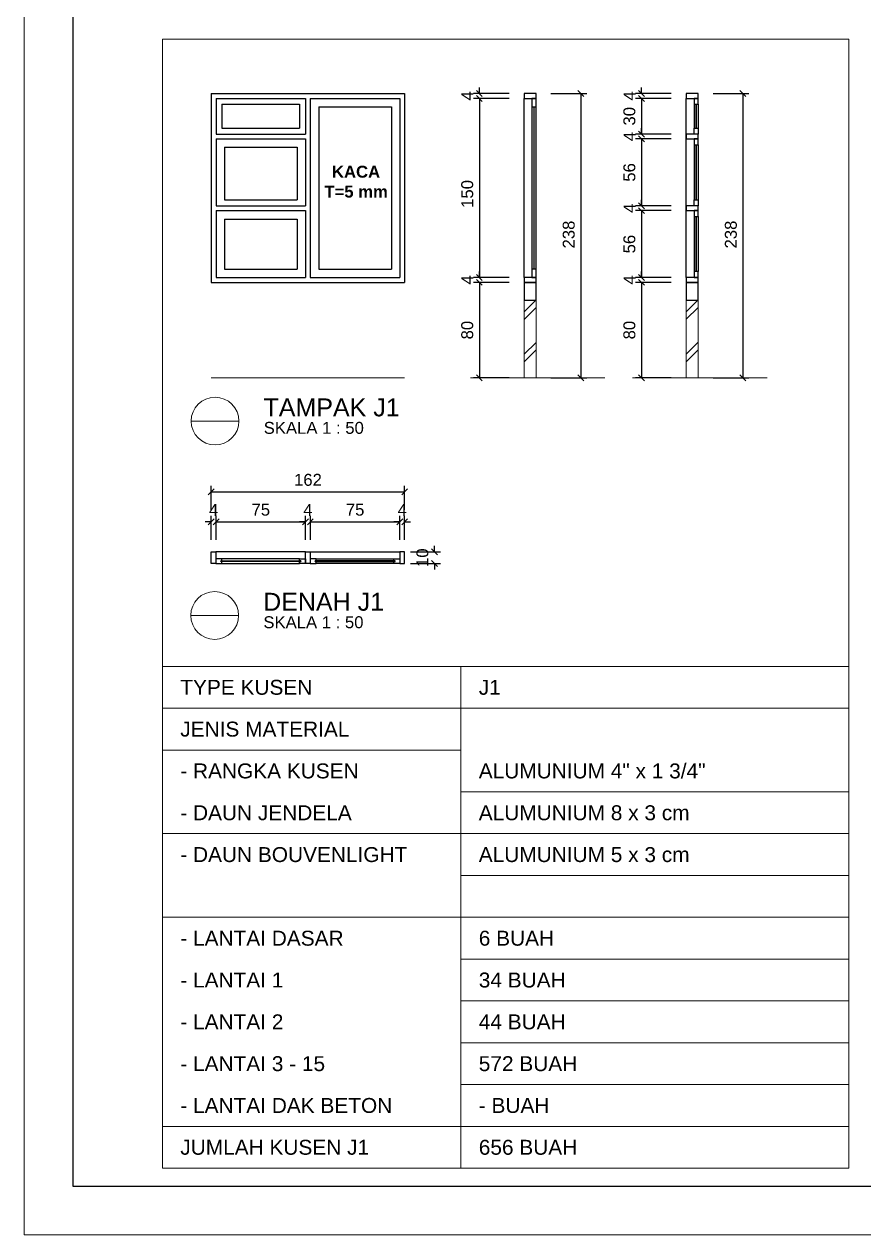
# Model space of a CAD drawing. Header units: millimetres. Extents: x -108 to 351, y -17 to 192.
# Drawn here: x 230.64 to 244.7, y -16.96 to 3.3 of the extents above; entities that cross this region are included whole.
import ezdxf
from ezdxf.enums import TextEntityAlignment as Align

# ---------------------------------------------------------------- set-up
doc = ezdxf.new("R2010")
doc.units = ezdxf.units.MM
doc.layers.get('defpoints').update_dxf_attribs({"color": 1})
for name, color, linetype, lineweight in [('ars', 11, 'Continuous', 0), ('BLK', 1, 'Continuous', 30), ('KOP', 7, 'Continuous', 20), ('KOP GARIS', 1, 'Continuous', 30), ('lan', 7, 'Continuous', 15), ('NOT', 7, 'Continuous', 20), ('tem', 5, 'Continuous', 20), ('u', 6, 'Continuous', 20), ('u @ 1', 6, 'Continuous', 20)]:
    doc.layers.add(name, color=color, linetype=linetype, lineweight=lineweight)
doc.layers.add('Kusen', color=30, linetype='Continuous')
doc.styles.get("Standard").update_dxf_attribs({"font": 'arial.ttf'})
doc.dimstyles.new('SK-50', dxfattribs={"dimscale": 0, "dimtxt": 0.2, "dimasz": 0.1, "dimexe": 0.1, "dimexo": 0, "dimgap": 0.1, "dimtad": 1, "dimdec": 0, "dimlfac": 50, "dimzin": 0, "dimdsep": 46, "dimtxsty": 'Standard', "dimblk": 'OBLIQUE', "dimcen": 0.09, "dimclrd": 256, "dimclre": 256, "dimclrt": 256, "dimadec": 0, "dimazin": 0, "dimtfac": 1, "dimtdec": 0, "dimtofl": 0, "dimtmove": 0, "dimatfit": 3, "dimldrblk": 'OBLIQUE', "dimfxl": 0, "dimtolj": 1, "dimtzin": 0, "dimarcsym": 0})

# ---------------------------------------------------------------- blocks, each defined once
blk = doc.blocks.new('KOPA2-TPAK r')
at = {"layer": 'KOP'}
blk.add_lwpolyline([(0, 0), (59.4, 0), (59.4, 42.135), (0, 42.135)], close=True, dxfattribs=at)
at = {"layer": 'KOP GARIS'}
blk.add_lwpolyline([(0.815, 0.815), (58.585, 0.815), (58.585, 41.32), (0.815, 41.32)], close=True, dxfattribs=at)
at = {"layer": 'KOP'}
for p in [(51.864, 6.612), (51.864, 6.212), (51.864, 5.812)]:
    blk.add_attdef('JUDUL', p, '', height=0.25, dxfattribs=at)
for tag, p in [('SKALA', (51.816, 4.913)), ('SKALA', (51.816, 4.602)), ('SKALA', (51.816, 4.312)), ('AR-00', (57.749, 3.195))]:
    blk.add_attdef(tag, text='', height=0.172, dxfattribs=at).set_placement(p, align=Align.MIDDLE_CENTER)
blk = doc.blocks.new('T. J1')
at = {"layer": 'Kusen'}
for p, q in [((-0.019, 0), (-0.769, 0)), ((-0.719, 0.1), (-0.069, 0.1)), ((-0.069, 0.06), (-0.719, 0.06)), ((0.021, 0), (0.771, 0)), ((0.721, 0.1), (0.071, 0.1)), ((0.071, 0.06), (0.721, 0.06))]:
    blk.add_line(p, q, dxfattribs=at)
for points in [[(-0.809, 0), (-0.769, 0), (-0.769, 0.1), (-0.809, 0.1)], [(-0.019, 0), (0.021, 0), (0.021, 0.1), (-0.019, 0.1)], [(0.811, 0), (0.771, 0), (0.771, 0.1), (0.811, 0.1)]]:
    blk.add_lwpolyline(points, close=True, dxfattribs=at)
for points in [[(-0.719, 0.077), (-0.719, 0.06), (-0.769, 0.06), (-0.769, 0.1), (-0.719, 0.1), (-0.719, 0.082), (-0.729, 0.082), (-0.729, 0.077), (-0.719, 0.077)], [(-0.069, 0.077), (-0.069, 0.06), (-0.019, 0.06), (-0.019, 0.1), (-0.069, 0.1), (-0.069, 0.082), (-0.059, 0.082), (-0.059, 0.077), (-0.069, 0.077)], [(0.071, 0.077), (0.071, 0.06), (0.021, 0.06), (0.021, 0.1), (0.071, 0.1), (0.071, 0.082), (0.061, 0.082), (0.061, 0.077), (0.071, 0.077)], [(0.721, 0.077), (0.721, 0.06), (0.771, 0.06), (0.771, 0.1), (0.721, 0.1), (0.721, 0.082), (0.731, 0.082), (0.731, 0.077), (0.721, 0.077)]]:
    blk.add_lwpolyline(points, dxfattribs=at)
at = {"layer": 'Kusen', "color": 141}
for points in [[(-0.729, 0.077), (-0.059, 0.077), (-0.059, 0.082), (-0.729, 0.082)], [(0.731, 0.077), (0.061, 0.077), (0.061, 0.082), (0.731, 0.082)]]:
    blk.add_lwpolyline(points, close=True, dxfattribs=at)
blk = doc.blocks.new('_Oblique')
at = {"color": 0, "linetype": 'ByBlock', "lineweight": -2}
blk.add_line((-0.5, -0.5), (0.5, 0.5), dxfattribs=at)
blk = doc.blocks.new('*D122')
at = {"layer": 'defpoints', "color": 0, "transparency": 16777216}
for p in [(233.853, -5.03), (233.773, -5.33), (233.853, -5.33)]:
    blk.add_point(p, dxfattribs=at)
at = {"layer": 'u', "lineweight": -2, "transparency": 16777216}
for p, q in [((233.773, -5.03), (233.673, -5.03)), ((233.773, -5.33), (233.773, -4.93)), ((233.853, -5.33), (233.853, -4.93)), ((233.853, -5.03), (233.953, -5.03))]:
    blk.add_line(p, q, dxfattribs=at)
at = {"layer": 'u', "lineweight": -2, "transparency": 16777216, "xscale": 0.1, "yscale": 0.1, "zscale": 0.1}
blk.add_blockref('_Oblique', (233.773, -5.03), dxfattribs=at)
at = {"layer": 'u', "lineweight": -2, "transparency": 16777216, "xscale": 0.1, "yscale": 0.1, "zscale": 0.1, "rotation": 180}
blk.add_blockref('_Oblique', (233.853, -5.03), dxfattribs=at)
at = {"layer": 'u', "transparency": 16777216, "insert": (233.813, -4.83), "char_height": 0.2, "attachment_point": 5}
blk.add_mtext('\\A1;4', dxfattribs=at)
blk = doc.blocks.new('*D33')
at = {"layer": 'defpoints', "color": 0, "transparency": 16777216}
for p in [(235.353, -5.03), (233.853, -5.33), (235.353, -5.33)]:
    blk.add_point(p, dxfattribs=at)
at = {"layer": 'u', "lineweight": -2, "transparency": 16777216}
for p, q in [((233.853, -5.33), (233.853, -4.93)), ((233.853, -5.03), (235.353, -5.03)), ((235.353, -5.33), (235.353, -4.93))]:
    blk.add_line(p, q, dxfattribs=at)
at = {"layer": 'u', "lineweight": -2, "transparency": 16777216, "xscale": 0.1, "yscale": 0.1, "zscale": 0.1, "rotation": 180}
blk.add_blockref('_Oblique', (233.853, -5.03), dxfattribs=at)
at = {"layer": 'u', "lineweight": -2, "transparency": 16777216, "xscale": 0.1, "yscale": 0.1, "zscale": 0.1}
blk.add_blockref('_Oblique', (235.353, -5.03), dxfattribs=at)
at = {"layer": 'u', "transparency": 16777216, "insert": (234.603, -4.828), "char_height": 0.2, "attachment_point": 5}
blk.add_mtext('\\A1;75', dxfattribs=at)
blk = doc.blocks.new('*D123')
at = {"layer": 'defpoints', "color": 0, "transparency": 16777216}
for p in [(235.433, -5.03), (235.353, -5.33), (235.433, -5.33)]:
    blk.add_point(p, dxfattribs=at)
at = {"layer": 'u', "lineweight": -2, "transparency": 16777216}
for p, q in [((235.353, -5.03), (235.253, -5.03)), ((235.353, -5.33), (235.353, -4.93)), ((235.433, -5.33), (235.433, -4.93)), ((235.433, -5.03), (235.533, -5.03))]:
    blk.add_line(p, q, dxfattribs=at)
at = {"layer": 'u', "lineweight": -2, "transparency": 16777216, "xscale": 0.1, "yscale": 0.1, "zscale": 0.1}
blk.add_blockref('_Oblique', (235.353, -5.03), dxfattribs=at)
at = {"layer": 'u', "lineweight": -2, "transparency": 16777216, "xscale": 0.1, "yscale": 0.1, "zscale": 0.1, "rotation": 180}
blk.add_blockref('_Oblique', (235.433, -5.03), dxfattribs=at)
at = {"layer": 'u', "transparency": 16777216, "insert": (235.393, -4.83), "char_height": 0.2, "attachment_point": 5}
blk.add_mtext('\\A1;4', dxfattribs=at)
blk = doc.blocks.new('*D124')
at = {"layer": 'defpoints', "color": 0, "transparency": 16777216}
for p in [(238.764, 2.059), (238.264, -0.941), (238.764, -0.941)]:
    blk.add_point(p, dxfattribs=at)
at = {"layer": 'u', "lineweight": -2, "transparency": 16777216}
for p, q in [((238.764, 2.059), (238.164, 2.059)), ((238.264, 2.059), (238.264, -0.941)), ((238.764, -0.941), (238.164, -0.941))]:
    blk.add_line(p, q, dxfattribs=at)
at = {"layer": 'u', "lineweight": -2, "transparency": 16777216, "xscale": 0.1, "yscale": 0.1, "zscale": 0.1}
for p, rotation in [((238.264, 2.059), 90), ((238.264, -0.941), 270)]:
    blk.add_blockref('_Oblique', p, dxfattribs=dict(at, rotation=rotation))
at = {"layer": 'u', "transparency": 16777216, "insert": (238.062, 0.459), "char_height": 0.2, "attachment_point": 5, "rotation": 90}
blk.add_mtext('\\A1;150', dxfattribs=at)
blk = doc.blocks.new('*D125')
at = {"layer": 'defpoints', "color": 0, "transparency": 16777216}
for p in [(238.264, 2.059), (238.764, 2.139), (238.764, 2.059)]:
    blk.add_point(p, dxfattribs=at)
at = {"layer": 'u', "lineweight": -2, "transparency": 16777216}
for p, q in [((238.264, 2.139), (238.264, 2.239)), ((238.764, 2.139), (238.164, 2.139)), ((238.764, 2.059), (238.164, 2.059)), ((238.264, 2.059), (238.264, 1.959))]:
    blk.add_line(p, q, dxfattribs=at)
at = {"layer": 'u', "lineweight": -2, "transparency": 16777216, "xscale": 0.1, "yscale": 0.1, "zscale": 0.1}
for p, rotation in [((238.264, 2.139), 270), ((238.264, 2.059), 90)]:
    blk.add_blockref('_Oblique', p, dxfattribs=dict(at, rotation=rotation))
at = {"layer": 'u', "transparency": 16777216, "insert": (238.064, 2.099), "char_height": 0.2, "attachment_point": 5, "rotation": 90}
blk.add_mtext('\\A1;4', dxfattribs=at)
blk = doc.blocks.new('*D126')
at = {"layer": 'defpoints', "color": 0, "transparency": 16777216}
for p in [(238.764, -0.941), (238.264, -1.021), (238.764, -1.021)]:
    blk.add_point(p, dxfattribs=at)
at = {"layer": 'u', "lineweight": -2, "transparency": 16777216}
for p, q in [((238.764, -0.941), (238.164, -0.941)), ((238.264, -0.941), (238.264, -0.841)), ((238.764, -1.021), (238.164, -1.021)), ((238.264, -1.021), (238.264, -1.121))]:
    blk.add_line(p, q, dxfattribs=at)
at = {"layer": 'u', "lineweight": -2, "transparency": 16777216, "xscale": 0.1, "yscale": 0.1, "zscale": 0.1}
for p, rotation in [((238.264, -0.941), 270), ((238.264, -1.021), 90)]:
    blk.add_blockref('_Oblique', p, dxfattribs=dict(at, rotation=rotation))
at = {"layer": 'u', "transparency": 16777216, "insert": (238.064, -0.981), "char_height": 0.2, "attachment_point": 5, "rotation": 90}
blk.add_mtext('\\A1;4', dxfattribs=at)
blk = doc.blocks.new('*D34')
at = {"layer": 'defpoints', "color": 0, "transparency": 16777216}
for p in [(238.764, -1.021), (238.264, -2.621), (238.764, -2.621)]:
    blk.add_point(p, dxfattribs=at)
at = {"layer": 'u', "lineweight": -2, "transparency": 16777216}
for p, q in [((238.764, -1.021), (238.164, -1.021)), ((238.264, -1.021), (238.264, -2.621)), ((238.764, -2.621), (238.164, -2.621))]:
    blk.add_line(p, q, dxfattribs=at)
at = {"layer": 'u', "lineweight": -2, "transparency": 16777216, "xscale": 0.1, "yscale": 0.1, "zscale": 0.1}
for p, rotation in [((238.264, -1.021), 90), ((238.264, -2.621), 270)]:
    blk.add_blockref('_Oblique', p, dxfattribs=dict(at, rotation=rotation))
at = {"layer": 'u', "transparency": 16777216, "insert": (238.062, -1.821), "char_height": 0.2, "attachment_point": 5, "rotation": 90}
blk.add_mtext('\\A1;80', dxfattribs=at)
blk = doc.blocks.new('*D127')
at = {"layer": 'defpoints', "color": 0, "transparency": 16777216}
for p in [(239.464, 2.139), (239.464, -2.621), (239.964, -2.621)]:
    blk.add_point(p, dxfattribs=at)
at = {"layer": 'u', "lineweight": -2, "transparency": 16777216}
for p, q in [((239.464, 2.139), (240.064, 2.139)), ((239.964, 2.139), (239.964, -2.621)), ((239.464, -2.621), (240.064, -2.621))]:
    blk.add_line(p, q, dxfattribs=at)
at = {"layer": 'u', "lineweight": -2, "transparency": 16777216, "xscale": 0.1, "yscale": 0.1, "zscale": 0.1}
for p, rotation in [((239.964, 2.139), 90), ((239.964, -2.621), 270)]:
    blk.add_blockref('_Oblique', p, dxfattribs=dict(at, rotation=rotation))
at = {"layer": 'u', "transparency": 16777216, "insert": (239.762, -0.221), "char_height": 0.2, "attachment_point": 5, "rotation": 90}
blk.add_mtext('\\A1;238', dxfattribs=at)
blk = doc.blocks.new('*D35')
at = {"layer": 'defpoints', "color": 0, "transparency": 16777216}
for p in [(237.113, -5.53), (237.113, -5.73), (237.513, -5.73)]:
    blk.add_point(p, dxfattribs=at)
at = {"layer": 'u', "lineweight": -2, "transparency": 16777216}
for p, q in [((237.513, -5.53), (237.513, -5.43)), ((237.113, -5.53), (237.613, -5.53)), ((237.113, -5.73), (237.613, -5.73)), ((237.513, -5.73), (237.513, -5.83))]:
    blk.add_line(p, q, dxfattribs=at)
at = {"layer": 'u', "lineweight": -2, "transparency": 16777216, "xscale": 0.1, "yscale": 0.1, "zscale": 0.1}
for p, rotation in [((237.513, -5.53), 270), ((237.513, -5.73), 90)]:
    blk.add_blockref('_Oblique', p, dxfattribs=dict(at, rotation=rotation))
at = {"layer": 'u', "transparency": 16777216, "insert": (237.311, -5.63), "char_height": 0.2, "attachment_point": 5, "rotation": 90}
blk.add_mtext('\\A1;10', dxfattribs=at)
blk = doc.blocks.new('Ndtpd')
blk.add_line((0.747, 0), (-0.747, 0))
blk.add_circle((0, 0), 0.747)
at = {"flags": 4}
for tag, height, p in [('NO', 0.5, (0, 0.148)), ('NOLBR', 0.3, (0, -0.398))]:
    blk.add_attdef(tag, text='', height=height, dxfattribs=at).set_placement(p, align=Align.CENTER)
for tag, p, height in [('NDTPD', (1.516, 0.148), 0.5), ('SKALA', (1.523, -0.398), 0.3)]:
    blk.add_attdef(tag, p, '', height=height, dxfattribs=at)
blk = doc.blocks.new('*D128')
at = {"layer": 'defpoints', "color": 0, "transparency": 16777216}
for p in [(236.933, -5.03), (235.433, -5.33), (236.933, -5.33)]:
    blk.add_point(p, dxfattribs=at)
at = {"layer": 'u', "lineweight": -2, "transparency": 16777216}
for p, q in [((235.433, -5.33), (235.433, -4.93)), ((235.433, -5.03), (236.933, -5.03)), ((236.933, -5.33), (236.933, -4.93))]:
    blk.add_line(p, q, dxfattribs=at)
at = {"layer": 'u', "lineweight": -2, "transparency": 16777216, "xscale": 0.1, "yscale": 0.1, "zscale": 0.1, "rotation": 180}
blk.add_blockref('_Oblique', (235.433, -5.03), dxfattribs=at)
at = {"layer": 'u', "lineweight": -2, "transparency": 16777216, "xscale": 0.1, "yscale": 0.1, "zscale": 0.1}
blk.add_blockref('_Oblique', (236.933, -5.03), dxfattribs=at)
at = {"layer": 'u', "transparency": 16777216, "insert": (236.183, -4.828), "char_height": 0.2, "attachment_point": 5}
blk.add_mtext('\\A1;75', dxfattribs=at)
blk = doc.blocks.new('*D129')
at = {"layer": 'defpoints', "color": 0, "transparency": 16777216}
for p in [(237.013, -5.03), (236.933, -5.33), (237.013, -5.33)]:
    blk.add_point(p, dxfattribs=at)
at = {"layer": 'u', "lineweight": -2, "transparency": 16777216}
for p, q in [((236.933, -5.03), (236.833, -5.03)), ((236.933, -5.33), (236.933, -4.93)), ((237.013, -5.33), (237.013, -4.93)), ((237.013, -5.03), (237.113, -5.03))]:
    blk.add_line(p, q, dxfattribs=at)
at = {"layer": 'u', "lineweight": -2, "transparency": 16777216, "xscale": 0.1, "yscale": 0.1, "zscale": 0.1}
blk.add_blockref('_Oblique', (236.933, -5.03), dxfattribs=at)
at = {"layer": 'u', "lineweight": -2, "transparency": 16777216, "xscale": 0.1, "yscale": 0.1, "zscale": 0.1, "rotation": 180}
blk.add_blockref('_Oblique', (237.013, -5.03), dxfattribs=at)
at = {"layer": 'u', "transparency": 16777216, "insert": (236.973, -4.83), "char_height": 0.2, "attachment_point": 5}
blk.add_mtext('\\A1;4', dxfattribs=at)
blk = doc.blocks.new('*D36')
at = {"layer": 'defpoints', "color": 0, "transparency": 16777216}
for p in [(237.013, -4.53), (233.773, -4.83), (237.013, -4.83)]:
    blk.add_point(p, dxfattribs=at)
at = {"layer": 'u', "lineweight": -2, "transparency": 16777216}
for p, q in [((233.773, -4.83), (233.773, -4.43)), ((237.013, -4.83), (237.013, -4.43)), ((233.773, -4.53), (237.013, -4.53))]:
    blk.add_line(p, q, dxfattribs=at)
at = {"layer": 'u', "lineweight": -2, "transparency": 16777216, "xscale": 0.1, "yscale": 0.1, "zscale": 0.1, "rotation": 180}
blk.add_blockref('_Oblique', (233.773, -4.53), dxfattribs=at)
at = {"layer": 'u', "lineweight": -2, "transparency": 16777216, "xscale": 0.1, "yscale": 0.1, "zscale": 0.1}
blk.add_blockref('_Oblique', (237.013, -4.53), dxfattribs=at)
at = {"layer": 'u', "transparency": 16777216, "insert": (235.393, -4.328), "char_height": 0.2, "attachment_point": 5}
blk.add_mtext('\\A1;162', dxfattribs=at)
blk = doc.blocks.new('*D130')
at = {"layer": 'defpoints', "color": 0, "transparency": 16777216}
for p in [(241.48, 0.179), (240.98, -0.941), (241.48, -0.941)]:
    blk.add_point(p, dxfattribs=at)
at = {"layer": 'u', "lineweight": -2, "transparency": 16777216}
for p, q in [((241.48, 0.179), (240.88, 0.179)), ((240.98, 0.179), (240.98, -0.941)), ((241.48, -0.941), (240.88, -0.941))]:
    blk.add_line(p, q, dxfattribs=at)
at = {"layer": 'u', "lineweight": -2, "transparency": 16777216, "xscale": 0.1, "yscale": 0.1, "zscale": 0.1}
for p, rotation in [((240.98, 0.179), 90), ((240.98, -0.941), 270)]:
    blk.add_blockref('_Oblique', p, dxfattribs=dict(at, rotation=rotation))
at = {"layer": 'u', "transparency": 16777216, "insert": (240.778, -0.381), "char_height": 0.2, "attachment_point": 5, "rotation": 90}
blk.add_mtext('\\A1;56', dxfattribs=at)
blk = doc.blocks.new('*D131')
at = {"layer": 'defpoints', "color": 0, "transparency": 16777216}
for p in [(240.98, 2.059), (241.48, 2.139), (241.48, 2.059)]:
    blk.add_point(p, dxfattribs=at)
at = {"layer": 'u', "lineweight": -2, "transparency": 16777216}
for p, q in [((240.98, 2.139), (240.98, 2.239)), ((241.48, 2.139), (240.88, 2.139)), ((241.48, 2.059), (240.88, 2.059)), ((240.98, 2.059), (240.98, 1.959))]:
    blk.add_line(p, q, dxfattribs=at)
at = {"layer": 'u', "lineweight": -2, "transparency": 16777216, "xscale": 0.1, "yscale": 0.1, "zscale": 0.1}
for p, rotation in [((240.98, 2.139), 270), ((240.98, 2.059), 90)]:
    blk.add_blockref('_Oblique', p, dxfattribs=dict(at, rotation=rotation))
at = {"layer": 'u', "transparency": 16777216, "insert": (240.78, 2.099), "char_height": 0.2, "attachment_point": 5, "rotation": 90}
blk.add_mtext('\\A1;4', dxfattribs=at)
blk = doc.blocks.new('*D132')
at = {"layer": 'defpoints', "color": 0, "transparency": 16777216}
for p in [(241.48, -0.941), (240.98, -1.021), (241.48, -1.021)]:
    blk.add_point(p, dxfattribs=at)
at = {"layer": 'u', "lineweight": -2, "transparency": 16777216}
for p, q in [((241.48, -0.941), (240.88, -0.941)), ((240.98, -0.941), (240.98, -0.841)), ((241.48, -1.021), (240.88, -1.021)), ((240.98, -1.021), (240.98, -1.121))]:
    blk.add_line(p, q, dxfattribs=at)
at = {"layer": 'u', "lineweight": -2, "transparency": 16777216, "xscale": 0.1, "yscale": 0.1, "zscale": 0.1}
for p, rotation in [((240.98, -0.941), 270), ((240.98, -1.021), 90)]:
    blk.add_blockref('_Oblique', p, dxfattribs=dict(at, rotation=rotation))
at = {"layer": 'u', "transparency": 16777216, "insert": (240.78, -0.981), "char_height": 0.2, "attachment_point": 5, "rotation": 90}
blk.add_mtext('\\A1;4', dxfattribs=at)
blk = doc.blocks.new('*D44')
at = {"layer": 'defpoints', "color": 0, "transparency": 16777216}
for p in [(241.48, -1.021), (240.98, -2.621), (241.48, -2.621)]:
    blk.add_point(p, dxfattribs=at)
at = {"layer": 'u', "lineweight": -2, "transparency": 16777216}
for p, q in [((241.48, -1.021), (240.88, -1.021)), ((240.98, -1.021), (240.98, -2.621)), ((241.48, -2.621), (240.88, -2.621))]:
    blk.add_line(p, q, dxfattribs=at)
at = {"layer": 'u', "lineweight": -2, "transparency": 16777216, "xscale": 0.1, "yscale": 0.1, "zscale": 0.1}
for p, rotation in [((240.98, -1.021), 90), ((240.98, -2.621), 270)]:
    blk.add_blockref('_Oblique', p, dxfattribs=dict(at, rotation=rotation))
at = {"layer": 'u', "transparency": 16777216, "insert": (240.778, -1.821), "char_height": 0.2, "attachment_point": 5, "rotation": 90}
blk.add_mtext('\\A1;80', dxfattribs=at)
blk = doc.blocks.new('*D133')
at = {"layer": 'defpoints', "color": 0, "transparency": 16777216}
for p in [(242.18, 2.139), (242.18, -2.621), (242.68, -2.621)]:
    blk.add_point(p, dxfattribs=at)
at = {"layer": 'u', "lineweight": -2, "transparency": 16777216}
for p, q in [((242.18, 2.139), (242.78, 2.139)), ((242.68, 2.139), (242.68, -2.621)), ((242.18, -2.621), (242.78, -2.621))]:
    blk.add_line(p, q, dxfattribs=at)
at = {"layer": 'u', "lineweight": -2, "transparency": 16777216, "xscale": 0.1, "yscale": 0.1, "zscale": 0.1}
for p, rotation in [((242.68, 2.139), 90), ((242.68, -2.621), 270)]:
    blk.add_blockref('_Oblique', p, dxfattribs=dict(at, rotation=rotation))
at = {"layer": 'u', "transparency": 16777216, "insert": (242.478, -0.221), "char_height": 0.2, "attachment_point": 5, "rotation": 90}
blk.add_mtext('\\A1;238', dxfattribs=at)
blk = doc.blocks.new('*D134')
at = {"layer": 'defpoints', "color": 0, "transparency": 16777216}
for p in [(241.48, 1.379), (240.98, 0.259), (241.48, 0.259)]:
    blk.add_point(p, dxfattribs=at)
at = {"layer": 'u', "lineweight": -2, "transparency": 16777216}
for p, q in [((241.48, 1.379), (240.88, 1.379)), ((240.98, 1.379), (240.98, 0.259)), ((241.48, 0.259), (240.88, 0.259))]:
    blk.add_line(p, q, dxfattribs=at)
at = {"layer": 'u', "lineweight": -2, "transparency": 16777216, "xscale": 0.1, "yscale": 0.1, "zscale": 0.1}
for p, rotation in [((240.98, 1.379), 90), ((240.98, 0.259), 270)]:
    blk.add_blockref('_Oblique', p, dxfattribs=dict(at, rotation=rotation))
at = {"layer": 'u', "transparency": 16777216, "insert": (240.778, 0.819), "char_height": 0.2, "attachment_point": 5, "rotation": 90}
blk.add_mtext('\\A1;56', dxfattribs=at)
blk = doc.blocks.new('*D135')
at = {"layer": 'defpoints', "color": 0, "transparency": 16777216}
for p in [(241.48, 0.259), (240.98, 0.179), (241.48, 0.179)]:
    blk.add_point(p, dxfattribs=at)
at = {"layer": 'u', "lineweight": -2, "transparency": 16777216}
for p, q in [((241.48, 0.259), (240.88, 0.259)), ((240.98, 0.259), (240.98, 0.359)), ((241.48, 0.179), (240.88, 0.179)), ((240.98, 0.179), (240.98, 0.079))]:
    blk.add_line(p, q, dxfattribs=at)
at = {"layer": 'u', "lineweight": -2, "transparency": 16777216, "xscale": 0.1, "yscale": 0.1, "zscale": 0.1}
for p, rotation in [((240.98, 0.259), 270), ((240.98, 0.179), 90)]:
    blk.add_blockref('_Oblique', p, dxfattribs=dict(at, rotation=rotation))
at = {"layer": 'u', "transparency": 16777216, "insert": (240.78, 0.219), "char_height": 0.2, "attachment_point": 5, "rotation": 90}
blk.add_mtext('\\A1;4', dxfattribs=at)
blk = doc.blocks.new('*D136')
at = {"layer": 'defpoints', "color": 0, "transparency": 16777216}
for p in [(241.48, 1.459), (240.98, 1.379), (241.48, 1.379)]:
    blk.add_point(p, dxfattribs=at)
at = {"layer": 'u', "lineweight": -2, "transparency": 16777216}
for p, q in [((241.48, 1.459), (240.88, 1.459)), ((240.98, 1.459), (240.98, 1.559)), ((241.48, 1.379), (240.88, 1.379)), ((240.98, 1.379), (240.98, 1.279))]:
    blk.add_line(p, q, dxfattribs=at)
at = {"layer": 'u', "lineweight": -2, "transparency": 16777216, "xscale": 0.1, "yscale": 0.1, "zscale": 0.1}
for p, rotation in [((240.98, 1.459), 270), ((240.98, 1.379), 90)]:
    blk.add_blockref('_Oblique', p, dxfattribs=dict(at, rotation=rotation))
at = {"layer": 'u', "transparency": 16777216, "insert": (240.78, 1.419), "char_height": 0.2, "attachment_point": 5, "rotation": 90}
blk.add_mtext('\\A1;4', dxfattribs=at)
blk = doc.blocks.new('*D137')
at = {"layer": 'defpoints', "color": 0, "transparency": 16777216}
for p in [(241.48, 2.059), (240.98, 1.459), (241.48, 1.459)]:
    blk.add_point(p, dxfattribs=at)
at = {"layer": 'u', "lineweight": -2, "transparency": 16777216}
for p, q in [((241.48, 2.059), (240.88, 2.059)), ((240.98, 2.059), (240.98, 1.459)), ((241.48, 1.459), (240.88, 1.459))]:
    blk.add_line(p, q, dxfattribs=at)
at = {"layer": 'u', "lineweight": -2, "transparency": 16777216, "xscale": 0.1, "yscale": 0.1, "zscale": 0.1}
for p, rotation in [((240.98, 2.059), 90), ((240.98, 1.459), 270)]:
    blk.add_blockref('_Oblique', p, dxfattribs=dict(at, rotation=rotation))
at = {"layer": 'u', "transparency": 16777216, "insert": (240.778, 1.759), "char_height": 0.2, "attachment_point": 5, "rotation": 90}
blk.add_mtext('\\A1;30', dxfattribs=at)

msp = doc.modelspace()

# ---------------------------------------------------------------- hatches: boundary and pattern name
at = {"layer": 'ars'}
h = msp.add_hatch(dxfattribs=at)
h.set_pattern_fill('TEMBOK', color=256, scale=0.502197)
h.set_pattern_definition([(225, (249.35883, 87.5378), (0.355107, -0.355107), []), (225, (249.2333, 87.5378), (0.355107, -0.355107), [])])
h.paths.add_polyline_path([(239.21412, -2.62093), (239.21412, -1.32093), (239.01412, -1.32093), (239.01412, -2.62093)])
h = msp.add_hatch(dxfattribs=at)
h.set_pattern_fill('TEMBOK', color=256, scale=0.502197)
h.set_pattern_definition([(225, (252.07403, 87.5378), (0.355107, -0.355107), []), (225, (251.9485, 87.5378), (0.355107, -0.355107), [])])
h.paths.add_polyline_path([(241.9302, -2.62093), (241.9302, -1.32093), (241.7302, -1.32093), (241.7302, -2.62093)])

# ---------------------------------------------------------------- linework, layer by layer
msp.add_lwpolyline([(239.17412, 1.91907), (239.17412, -0.80093), (239.18412, -0.80093), (239.18412, 1.91907)], close=True, dxfattribs=at)
for points in [[(241.9002, 1.55907), (241.9002, 1.95907), (241.8902, 1.95907), (241.8902, 1.55907)], [(241.8902, 1.27907), (241.8902, 0.35907)], [(241.9002, 0.35907), (241.9002, 1.27907)], [(241.8902, 0.07907), (241.8902, -0.84093), (241.9002, -0.84093), (241.9002, 0.07907)]]:
    msp.add_lwpolyline(points, dxfattribs=at)
at = {"layer": 'BLK'}
for points in [[(239.01412, -1.32093), (239.21412, -1.32093), (239.21412, -1.02093), (239.01412, -1.02093)], [(241.7302, -1.32093), (241.9302, -1.32093), (241.9302, -1.02093), (241.7302, -1.02093)]]:
    msp.add_lwpolyline(points, close=True, dxfattribs=at)
at = {"layer": 'Kusen', "linetype": 'ByBlock'}
for p, q in [((233.77267, 2.13907), (233.77267, -1.02093)), ((233.77267, 2.13907), (237.01267, 2.13907)), ((233.85267, 2.05907), (233.85267, 1.45907)), ((233.85267, 2.05907), (235.35267, 2.05907)), ((235.35267, 2.05907), (235.35267, 1.45907)), ((235.43267, 2.05907), (235.43267, -0.94093)), ((235.43267, 2.05907), (236.93267, 2.05907)), ((236.93267, 2.05907), (236.93267, -0.94093)), ((237.01267, 2.13907), (237.01267, -1.02093)), ((233.95267, 1.95907), (233.95267, 1.55907)), ((233.95267, 1.95907), (235.25267, 1.95907)), ((235.25267, 1.95907), (235.25267, 1.55907)), ((235.57267, 1.91907), (236.79267, 1.91907)), ((235.57267, 1.91907), (235.57267, -0.80093)), ((236.79267, 1.91907), (236.79267, -0.80093)), ((233.85267, 1.45907), (235.35267, 1.45907)), ((233.95267, 1.55907), (235.25267, 1.55907)), ((236.93267, 1.45907), (236.93267, 1.37907)), ((233.85267, 1.37907), (233.85267, 0.25907)), ((233.85267, 1.37907), (235.35267, 1.37907)), ((233.99267, 1.23907), (233.99267, 0.35907)), ((233.99267, 1.23907), (235.21267, 1.23907)), ((235.21267, 1.23907), (235.21267, 0.35907)), ((235.35267, 1.37907), (235.35267, 0.25907)), ((233.85267, 0.25907), (235.35267, 0.25907)), ((233.99267, 0.35907), (235.21267, 0.35907)), ((233.85267, 0.17907), (233.85267, -0.94093)), ((233.85267, 0.17907), (235.35267, 0.17907)), ((233.99267, 0.03907), (233.99267, -0.80093)), ((233.99267, 0.03907), (235.21267, 0.03907)), ((235.21267, 0.03907), (235.21267, -0.80093)), ((235.35267, 0.17907), (235.35267, -0.94093)), ((233.99267, -0.80093), (235.21267, -0.80093)), ((235.57267, -0.80093), (236.79267, -0.80093)), ((233.85267, -0.94093), (235.35267, -0.94093)), ((235.43267, -0.94093), (236.93267, -0.94093)), ((233.77267, -1.02093), (237.01267, -1.02093))]:
    msp.add_line(p, q, dxfattribs=at)
at = {"layer": 'Kusen'}
for p, q in [((239.01412, -0.94093), (239.01412, 2.05907)), ((241.7302, -0.94093), (241.7302, 2.05907)), ((239.14412, 1.91907), (239.14412, -0.80093)), ((239.21412, -0.80093), (239.21412, 1.91907)), ((241.8602, 1.95907), (241.8602, 1.55907)), ((241.9302, 1.95907), (241.9302, 1.55907)), ((241.8602, 1.27907), (241.8602, 0.35907)), ((241.9302, 1.27907), (241.9302, 0.35907)), ((241.8602, 0.07907), (241.8602, -0.84093)), ((241.9302, 0.07907), (241.9302, -0.84093))]:
    msp.add_line(p, q, dxfattribs=at)
for points in [[(239.01412, 2.05907), (239.21412, 2.05907), (239.21412, 2.13907), (239.01412, 2.13907)], [(239.14412, 1.91907), (239.21412, 1.91907), (239.21412, 2.05907), (239.14412, 2.05907)], [(241.7302, 2.05907), (241.9302, 2.05907), (241.9302, 2.13907), (241.7302, 2.13907)], [(241.8602, 1.95907), (241.9302, 1.95907), (241.9302, 2.05907), (241.8602, 2.05907)], [(241.7302, 1.37907), (241.9302, 1.37907), (241.9302, 1.45907), (241.7302, 1.45907)], [(241.8602, 1.55907), (241.9302, 1.55907), (241.9302, 1.45907), (241.8602, 1.45907)], [(241.8602, 1.27907), (241.9302, 1.27907), (241.9302, 1.37907), (241.8602, 1.37907)], [(241.7302, 0.17907), (241.9302, 0.17907), (241.9302, 0.25907), (241.7302, 0.25907)], [(241.8602, 0.35907), (241.9302, 0.35907), (241.9302, 0.25907), (241.8602, 0.25907)], [(241.8602, 0.07907), (241.9302, 0.07907), (241.9302, 0.17907), (241.8602, 0.17907)], [(239.14412, -0.94093), (239.21412, -0.94093), (239.21412, -0.80093), (239.14412, -0.80093)], [(239.01412, -1.02093), (239.21412, -1.02093), (239.21412, -0.94093), (239.01412, -0.94093)], [(241.7302, -1.02093), (241.9302, -1.02093), (241.9302, -0.94093), (241.7302, -0.94093)], [(241.8602, -0.94093), (241.9302, -0.94093), (241.9302, -0.84093), (241.8602, -0.84093)]]:
    msp.add_lwpolyline(points, close=True, dxfattribs=at)
at = {"layer": 'lan'}
for p, q in [((232.95435, -15.84995), (232.95435, 3.05005)), ((244.45435, 3.05005), (232.95435, 3.05005)), ((244.45435, -15.84995), (244.45435, 3.05005)), ((238.11412, -2.62093), (240.36819, -2.62093)), ((240.8302, -2.62093), (243.08428, -2.62093)), ((244.45435, -7.44995), (232.95435, -7.44995)), ((237.95435, -15.84995), (237.95435, -7.44995)), ((244.45435, -8.14995), (232.95435, -8.14995)), ((237.95435, -8.84995), (232.95435, -8.84995)), ((244.45435, -9.54995), (237.95435, -9.54995)), ((244.45435, -10.24995), (232.95435, -10.24995)), ((244.45435, -10.94995), (237.95435, -10.94995)), ((244.45435, -11.64995), (232.95435, -11.64995)), ((244.45435, -12.34995), (237.95435, -12.34995)), ((244.45435, -13.04995), (237.95435, -13.04995)), ((244.45435, -13.74995), (237.95435, -13.74995)), ((244.45435, -14.44995), (237.95435, -14.44995)), ((244.45435, -15.14995), (232.95435, -15.14995)), ((244.45435, -15.84995), (232.95435, -15.84995))]:
    msp.add_line(p, q, dxfattribs=at)
at = {"layer": 'lan', "linetype": 'Continuous', "ltscale": 2}
msp.add_line((237.01267, -2.62093), (233.77267, -2.62093), dxfattribs=at)
at = {"layer": 'tem'}
for p, q in [((239.21412, -1.02093), (239.01324, -1.02093)), ((239.01412, -1.32093), (239.01412, -2.62093)), ((239.21412, -2.62093), (239.21412, -1.32093)), ((241.7302, -1.32093), (241.7302, -2.62093)), ((241.9302, -2.62093), (241.9302, -1.32093))]:
    msp.add_line(p, q, dxfattribs=at)

# ---------------------------------------------------------------- block references
at = {"layer": 'KOP'}
msp.add_blockref('KOPA2-TPAK r', (230.63958, -16.96472), dxfattribs=at)
at = {"layer": 'Kusen', "xscale": -2, "yscale": 2, "zscale": 2, "rotation": 180}
msp.add_blockref('T. J1', (235.39037, -5.52965), dxfattribs=at)
at = {"layer": 'NOT'}
ref = msp.add_blockref('Ndtpd', (233.83635, -3.34353), dxfattribs=dict(at, xscale=0.5354752342704153, yscale=0.5354752342704153, zscale=0.5354752342704153))
ref.add_attrib('NDTPD', 'TAMPAK J1', (234.64814, -3.26451), dxfattribs={"layer": '0', "height": 0.3, "flags": 4})
ref.add_attrib('SKALA', 'SKALA 1 : 50', (234.65201, -3.55684), dxfattribs={"layer": '0', "height": 0.2, "flags": 4})
ref = msp.add_blockref('Ndtpd', (233.83032, -6.59715), dxfattribs=dict(at, xscale=0.5354752342704153, yscale=0.5354752342704153, zscale=0.5354752342704153))
ref.add_attrib('NDTPD', 'DENAH J1', (234.64211, -6.51813), dxfattribs={"layer": '0', "height": 0.3, "flags": 4})
ref.add_attrib('SKALA', 'SKALA 1 : 50', (234.64598, -6.81046), dxfattribs={"layer": '0', "height": 0.2, "flags": 4})

# ---------------------------------------------------------------- texts
for s, p in [('TYPE KUSEN', (233.25435, -7.92495)), ('J1', (238.25435, -7.92495)), ('JENIS MATERIAL', (233.25435, -8.62495)), ('- RANGKA KUSEN', (233.25435, -9.32495)), ('ALUMUNIUM 4" x 1 3/4"', (238.25435, -9.32495)), ('- DAUN JENDELA', (233.25435, -10.02495)), ('ALUMUNIUM 8 x 3 cm', (238.25435, -10.02495)), ('- DAUN BOUVENLIGHT', (233.25435, -10.72495)), ('ALUMUNIUM 5 x 3 cm', (238.25435, -10.72495)), ('- LANTAI DASAR', (233.25435, -12.12495)), ('6 BUAH', (238.25435, -12.12495)), ('- LANTAI 1', (233.25435, -12.82495)), ('34 BUAH', (238.25435, -12.82495)), ('- LANTAI 2', (233.25435, -13.52495)), ('44 BUAH', (238.25435, -13.52495)), ('- LANTAI 3 - 15', (233.25435, -14.22495)), ('572 BUAH', (238.25435, -14.22495)), ('- LANTAI DAK BETON', (233.25435, -14.92495)), ('- BUAH', (238.25435, -14.92495)), ('JUMLAH KUSEN J1', (233.25435, -15.62495)), ('656 BUAH', (238.25435, -15.62495))]:
    msp.add_text(s, height=0.25, dxfattribs=at).set_placement(p)
at = {"layer": 'NOT', "insert": (235.65045, 0.93107), "char_height": 0.2, "attachment_point": 1}
msp.add_mtext_dynamic_manual_height_columns('\\pi0.14459;{\\fArial|b1|i0|c0|p34;KACA\\P\\pi0.017371;T=5 mm}', width=1.0743058, gutter_width=1.25, heights=[0], dxfattribs=at)

# ---------------------------------------------------------------- dimensions: what is measured, and where the dimension line sits
at = {"layer": 'u'}
for base, p1, p2, picture, middle in [((238.26412, -2.62093), (238.76412, -1.02093), (238.76412, -2.62093), '*D34', (238.26412, -1.82093)), ((240.9802, -2.62093), (241.4802, -1.02093), (241.4802, -2.62093), '*D44', (240.9802, -1.82093)), ((237.51267, -5.72965), (237.11267, -5.52965), (237.11267, -5.72965), '*D35', (237.51267, -5.62965))]:
    dim = msp.add_linear_dim(base=base, p1=p1, p2=p2, angle=270, dimstyle='SK-50', override={"dimscale": 1, "dimtxt": 0.2}, dxfattribs=at)
    dim.commit()
    dim.dimension.update_dxf_attribs({"geometry": picture, "text_midpoint": middle, "dimtype": 160})
for base, p1, p2, picture, middle in [((237.01267, -4.52965), (233.77267, -4.82965), (237.01267, -4.82965), '*D36', (235.39267, -4.52965)), ((235.35267, -5.02965), (233.85267, -5.32965), (235.35267, -5.32965), '*D33', (234.60267, -5.02965))]:
    dim = msp.add_linear_dim(base=base, p1=p1, p2=p2, dimstyle='SK-50', override={"dimscale": 1, "dimtxt": 0.2}, dxfattribs=at)
    dim.commit()
    dim.dimension.update_dxf_attribs({"geometry": picture, "text_midpoint": middle, "dimtype": 160})
at = {"layer": 'u @ 1'}
for base, p1, p2, picture, middle in [((238.26412, 2.05907), (238.76412, 2.13907), (238.76412, 2.05907), '*D125', (238.26412, 2.09907)), ((240.9802, 2.05907), (241.4802, 2.13907), (241.4802, 2.05907), '*D131', (240.9802, 2.09907)), ((238.26412, -0.94093), (238.76412, 2.05907), (238.76412, -0.94093), '*D124', (238.26412, 0.45907)), ((239.96412, -2.62093), (239.46412, 2.13907), (239.46412, -2.62093), '*D127', (239.96412, -0.22093)), ((240.9802, 1.45907), (241.4802, 2.05907), (241.4802, 1.45907), '*D137', (240.9802, 1.75907)), ((242.6802, -2.62093), (242.1802, 2.13907), (242.1802, -2.62093), '*D133', (242.6802, -0.22093)), ((240.9802, 0.25907), (241.4802, 1.37907), (241.4802, 0.25907), '*D134', (240.9802, 0.81907)), ((240.9802, 1.37907), (241.4802, 1.45907), (241.4802, 1.37907), '*D136', (240.9802, 1.41907)), ((240.9802, -0.94093), (241.4802, 0.17907), (241.4802, -0.94093), '*D130', (240.9802, -0.38093)), ((240.9802, 0.17907), (241.4802, 0.25907), (241.4802, 0.17907), '*D135', (240.9802, 0.21907)), ((238.26412, -1.02093), (238.76412, -0.94093), (238.76412, -1.02093), '*D126', (238.26412, -0.98093)), ((240.9802, -1.02093), (241.4802, -0.94093), (241.4802, -1.02093), '*D132', (240.9802, -0.98093))]:
    dim = msp.add_linear_dim(base=base, p1=p1, p2=p2, angle=270, dimstyle='SK-50', override={"dimscale": 1, "dimtxt": 0.2, "dimtix": 0, "dimtofl": 0, "dimtmove": 0, "dimatfit": 3}, dxfattribs=at)
    dim.commit()
    dim.dimension.update_dxf_attribs({"geometry": picture, "text_midpoint": middle, "dimtype": 128})
for base, p1, p2, override, picture, middle in [((233.85267, -5.02965), (233.77267, -5.32965), (233.85267, -5.32965), {"dimscale": 1, "dimtxt": 0.2, "dimtix": 0, "dimtofl": 0, "dimtmove": 0, "dimatfit": 3}, '*D122', (233.81267, -5.02965)), ((235.43267, -5.02965), (235.35267, -5.32965), (235.43267, -5.32965), {"dimscale": 1, "dimtxt": 0.2, "dimtix": 0, "dimtofl": 0, "dimtmove": 0, "dimatfit": 3}, '*D123', (235.39267, -5.02965)), ((236.93267, -5.02965), (235.43267, -5.32965), (236.93267, -5.32965), {"dimscale": 1, "dimtix": 0, "dimtofl": 0, "dimtmove": 0, "dimatfit": 3}, '*D128', (236.18267, -5.02965)), ((237.01267, -5.02965), (236.93267, -5.32965), (237.01267, -5.32965), {"dimscale": 1, "dimtxt": 0.2, "dimtix": 0, "dimtofl": 0, "dimtmove": 0, "dimatfit": 3}, '*D129', (236.97267, -5.02965))]:
    dim = msp.add_linear_dim(base=base, p1=p1, p2=p2, dimstyle='SK-50', override=override, dxfattribs=at)
    dim.commit()
    dim.dimension.update_dxf_attribs({"geometry": picture, "text_midpoint": middle, "dimtype": 128})

doc.saveas('drawing.dxf')
